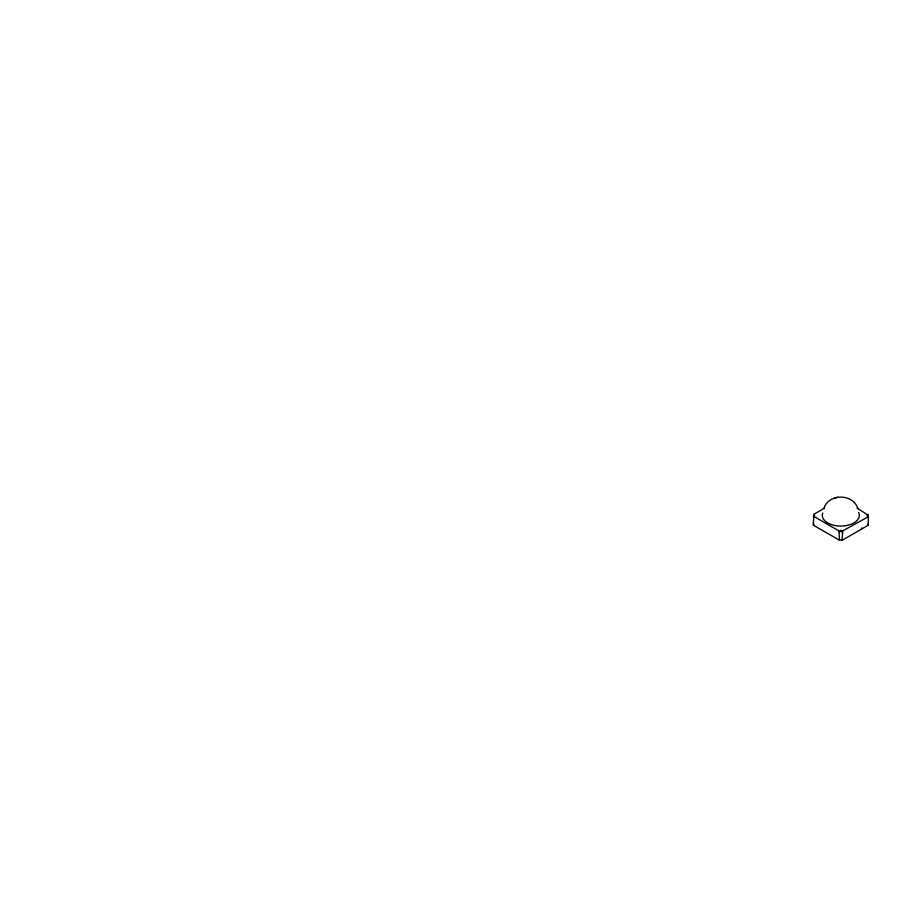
<?xml version="1.0" encoding="UTF-8"?>
<svg xmlns="http://www.w3.org/2000/svg" width="914" height="914" viewBox="0 0 914 914"><rect width="100%" height="100%" fill="white"/><g stroke="black" fill="none" stroke-linecap="round" stroke-linejoin="round"><path stroke-width="1.37" d="M823.994 507.967C829.421 493.149 853.002 493.651 857.983 508.584M824.622 508.093L813.848 514.319L813.323 525.196L839.578 540.265A1.851 1.074 0 0 1 842.102 540.3L842.651 530.943L868.3 516.73A1.851 1.074 0 0 1 868.289 515.233L857.001 508.093M842.125 540.311L868.3 525.196L868.3 515.222M813.871 516.421L813.323 516.741A1.851 1.074 0 0 0 813.391 515.268L813.951 514.365A2.593 1.497 0 0 1 813.871 516.421L838.983 530.943L839.509 540.311M867.752 514.319L867.774 514.308A2.593 1.497 0 0 0 867.683 516.376L867.774 516.433M837.681 497.262L834.87 497.959M868.3 525.196L868.231 525.162A1.851 1.074 0 0 1 867.877 524.819M862.29 528.669L862.222 528.623A1.851 1.074 0 0 1 861.742 527.892M813.323 523.688L813.391 523.722A1.851 1.074 0 0 1 813.346 525.184M842.628 530.92L842.651 530.943A2.593 1.497 0 0 0 839.075 530.885L839.578 531.811A1.851 1.074 0 0 1 842.102 531.845M858.589 512.388A18.509 10.682 0 0 1 841.394 526.053A18.509 10.682 0 0 1 822.749 513.04M867.82 524.156A1.851 1.074 0 0 1 868.289 523.688"/></g></svg>
